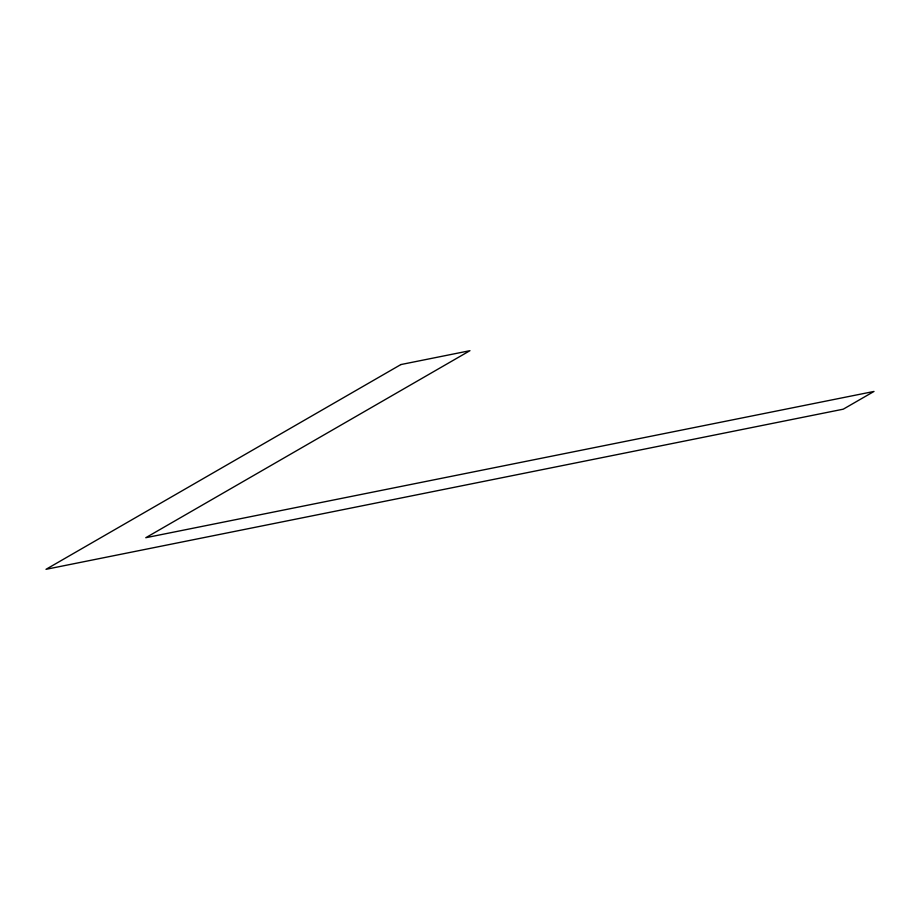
<?xml version="1.0" encoding="UTF-8"?>
<svg xmlns="http://www.w3.org/2000/svg" width="920" height="920" viewBox="0 0 920 920"><rect width="100%" height="100%" fill="white"/><g stroke="black" fill="none" stroke-linecap="round" stroke-linejoin="round"><path stroke-width="1.38" d="M400.913 364.55L46 569.319L843.26 409.181L874 391.448L145.774 537.717L469.959 350.681L400.913 364.55"/></g></svg>
